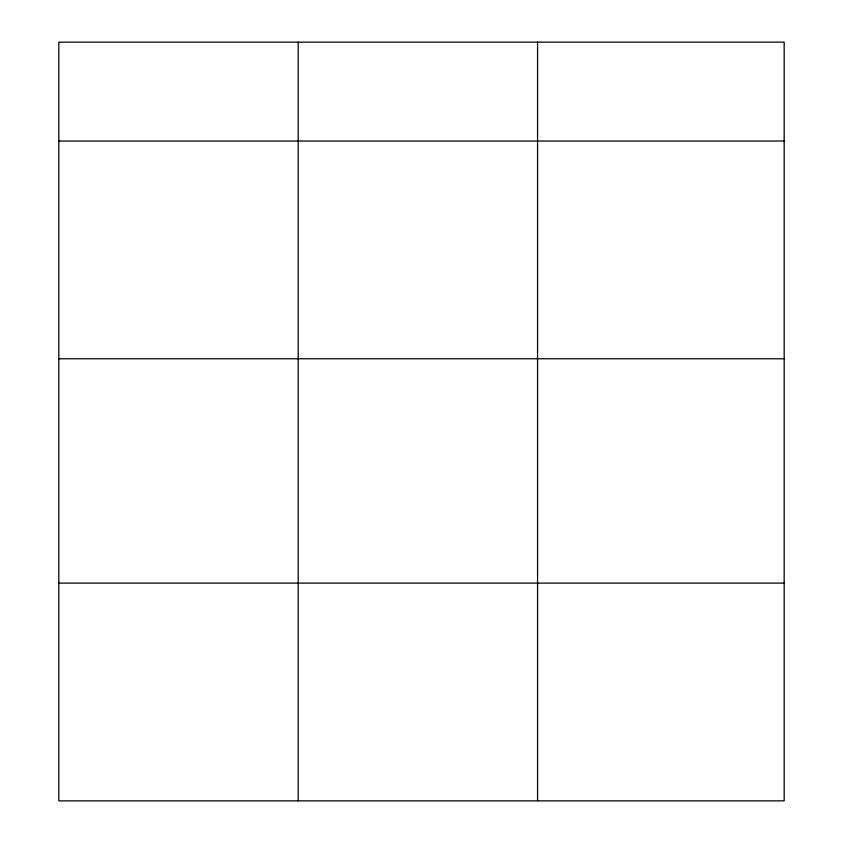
<?xml version="1.0" encoding="UTF-8"?>
<svg xmlns="http://www.w3.org/2000/svg" width="843" height="843" viewBox="0 0 843 843"><rect width="100%" height="100%" fill="white"/><g stroke="black" fill="none" stroke-linecap="round" stroke-linejoin="round"><path stroke-width="1.26" d="M784.169 358.77L784.169 42.15L58.831 42.15L58.831 800.85L784.169 800.85L784.169 358.77L58.831 358.77M58.831 141.034L784.169 141.034M58.831 583.114L784.169 583.114M537.56 42.15L537.56 800.85M298.19 42.15L298.19 800.85"/></g></svg>
